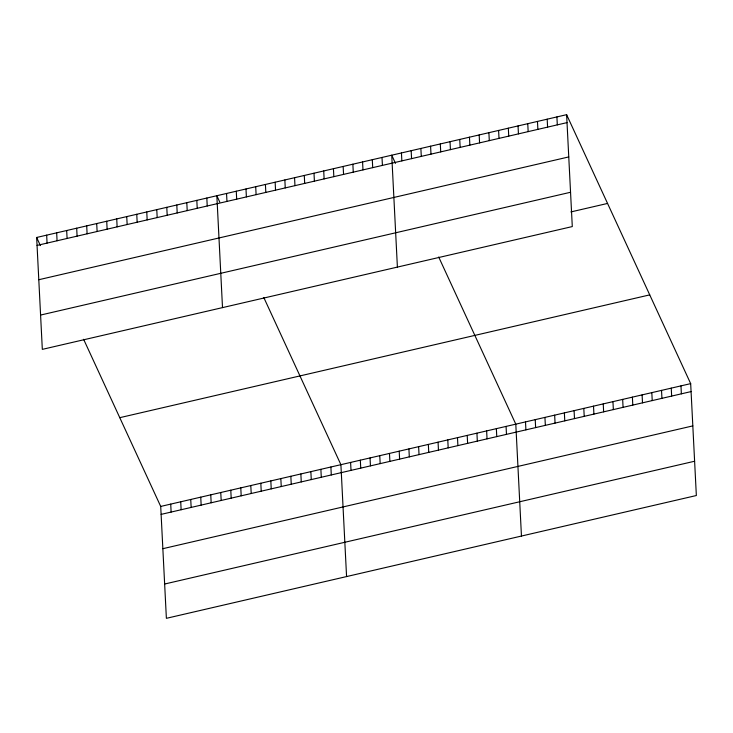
<?xml version="1.0" encoding="UTF-8"?>
<svg xmlns="http://www.w3.org/2000/svg" width="733" height="733" viewBox="0 0 733 733"><rect width="100%" height="100%" fill="white"/><g stroke="black" fill="none" stroke-linecap="round" stroke-linejoin="round"><path stroke-width="1.1" d="M566.618 114.678L572.29 226.57L42.322 349.366L36.65 237.474L566.618 114.678L690.678 383.634L696.35 495.526L166.382 618.322L160.71 506.43L83.617 339.287M37.053 245.418L567.021 122.622M38.794 279.722L568.762 156.926M40.581 315.062L570.549 192.266M570.86 211.938L607.565 203.435M119.772 417.673L649.74 294.877M160.71 506.43L690.678 383.634M161.113 514.383L691.082 391.587M162.854 548.687L692.822 425.891M164.641 584.027L694.609 461.231M395.49 163.349L391.734 155.194L397.396 267.087M438.701 257.017L515.794 424.16L521.456 536.052M219.763 202.061L216.84 195.72L222.511 307.613M263.807 297.543L340.9 464.685L346.572 576.578M36.65 237.474L40.407 245.619M680.966 385.888L681.369 393.841M671.254 388.142L671.648 396.095M661.533 390.387L661.936 398.34M651.82 392.641L652.223 400.594M642.099 394.895L642.502 402.848M632.387 397.139L632.79 405.092M622.665 399.393L623.068 407.346M612.953 401.647L613.356 409.6M603.241 403.901L603.635 411.845M593.519 406.146L593.922 414.099M583.807 408.4L584.21 416.353M574.086 410.654L574.489 418.607M556.906 116.923L557.309 124.876M564.373 412.899L564.776 420.852M547.185 119.177L547.588 127.13M554.652 415.153L555.055 423.106M537.472 121.431L537.875 129.374M544.94 417.407L545.343 425.36M527.76 123.675L528.163 131.628M535.227 419.661L535.631 427.605M518.039 125.929L518.442 133.882M525.506 421.906L525.909 429.859M508.326 128.183L508.729 136.136M498.605 130.428L499.008 138.381M506.072 426.414L506.476 434.357M488.893 132.682L489.296 140.635M496.36 428.658L496.763 436.611M479.18 134.936L479.574 142.889M486.639 430.912L487.042 438.865M469.459 137.19L469.862 145.134M476.926 433.166L477.33 441.119M459.747 139.435L460.15 147.388M467.214 435.411L467.617 443.364M450.025 141.689L450.429 149.642M457.493 437.665L457.896 445.618M440.313 143.943L440.716 151.896M447.781 439.919L448.184 447.872M430.592 146.188L430.995 154.141M438.059 442.173L438.462 450.117M420.879 148.442L421.283 156.395M428.347 444.418L428.75 452.371M411.167 150.696L411.57 158.649M418.625 446.672L419.029 454.625M401.446 152.95L401.849 160.893M408.913 448.926L409.316 456.879M399.201 451.171L399.604 459.124M382.012 157.448L382.415 165.401M389.48 453.425L389.883 461.378M372.3 159.702L372.703 167.646M379.767 455.679L380.17 463.632M362.578 161.947L362.982 169.9M370.046 457.923L370.449 465.876M352.866 164.201L353.269 172.154M360.334 460.177L360.737 468.13M343.154 166.455L343.557 174.408M350.612 462.431L351.015 470.384M333.433 168.7L333.836 176.653M323.72 170.954L324.123 178.907M330.895 467.003L331.289 474.957M313.999 173.208L314.402 181.161M320.88 469.322L321.283 477.275M304.287 175.462L304.69 183.406M310.865 471.64L311.268 479.593M294.565 177.707L294.968 185.66M300.86 473.958L301.263 481.911M284.853 179.961L285.256 187.914M290.845 476.276L291.248 484.229M275.141 182.215L275.544 190.168M280.84 478.594L281.243 486.547M265.419 184.459L265.822 192.412M270.825 480.921L271.228 488.865M255.707 186.713L256.11 194.666M245.986 188.967L246.389 196.92M260.82 483.239L261.223 491.192M236.273 191.212L236.677 199.165M250.805 485.558L251.208 493.511M226.552 193.466L226.955 201.419M240.791 487.876L241.194 495.829M230.785 490.194L231.188 498.147M206.825 198.038L207.228 205.991M220.77 492.512L221.174 500.465M196.82 200.356L197.223 208.309M210.765 494.839L211.168 502.783M186.805 202.674L187.208 210.628M200.75 497.157L201.154 505.11M176.8 204.993L177.203 212.946M190.745 499.475L191.148 507.428M166.785 207.32L167.188 215.264M180.73 501.793L181.133 509.747M156.78 209.638L157.183 217.591M170.725 504.112L171.128 512.065M146.765 211.956L147.168 219.909M136.759 214.274L137.163 222.227M126.745 216.592L127.148 224.545M116.73 218.91L117.133 226.863M106.725 221.238L107.128 229.182M96.71 223.556L97.113 231.509M86.705 225.874L87.108 233.827M76.69 228.192L77.093 236.145M66.685 230.51L67.088 238.463M56.67 232.828L57.073 240.781M46.665 235.146L47.068 243.099"/></g></svg>
